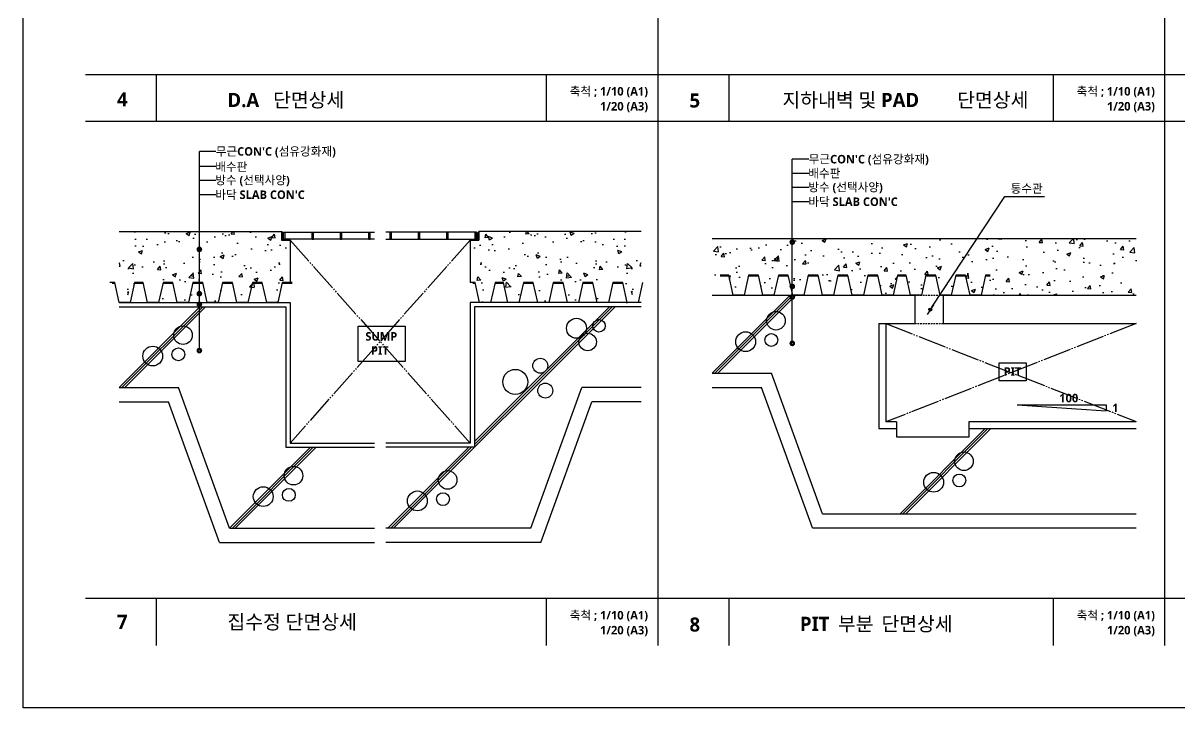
# Model space of a CAD drawing. Header units: millimetres. Extents: x -20 to 163856, y -20 to 163394.
# Drawn here: x -20 to 4056, y -20 to 2394 of the extents above; entities that cross this region are included whole.
import ezdxf
from ezdxf.enums import TextEntityAlignment as Align

# ---------------------------------------------------------------- set-up
doc = ezdxf.new("R2010")
doc.units = ezdxf.units.MM
doc.header["$LTSCALE"] = 5
doc.linetypes.add('DASHED2', pattern=[0.375, 0.25, -0.125])
doc.linetypes.add('PHANTOM', pattern=[25, 20, -1, 1, -1, 1, -1])
doc.layers.get('DEFPOINTS').update_dxf_attribs({"color": 181})
for name, color, linetype in [('A-ANNO-GRA1', 7, 'Continuous'), ('A-ANNO-TITL', 7, 'Continuous'), ('COL', 2, 'Continuous'), ('DIM', 4, 'Continuous'), ('FIN', 140, 'Continuous'), ('FP-TEXT', 3, 'Continuous'), ('HAT', 5, 'Continuous'), ('LEADER', 7, 'Continuous'), ('X', 9, 'Continuous'), ('그라운드', 7, 'Continuous'), ('배수판', 7, 'Continuous'), ('와이어메쉬', 6, 'Continuous'), ('지시선', 7, 'Continuous'), ('통수관', 1, 'Continuous'), ('트렌치', 9, 'Continuous')]:
    doc.layers.add(name, color=color, linetype=linetype)
doc.styles.add('SH_대대리576', font='NanumGothicBold.ttf')

# ---------------------------------------------------------------- blocks, each defined once
blk = doc.blocks.new('DIMDOT')
at = {"layer": 'DIM'}
blk.add_line((-2, 0), (2, 0), dxfattribs=at)
for radius in [0.5, 0.25]:
    blk.add_circle((0, 0), radius, dxfattribs=at)
blk = doc.blocks.new('배수판')
for p, q in [((17.3, 0), (0, 0)), ((32.8, -70), (17.3, 0)), ((87.3, 0), (71.8, -70)), ((117.3, 0), (87.3, 0)), ((132.8, -70), (117.3, 0)), ((187.3, 0), (171.8, -70)), ((222.3, 0), (187.3, 0)), ((327.3, 0), (292.3, 0)), ((342.8, -70), (327.3, 0)), ((8.6, -2), (17.7, -2)), ((186.8, -2), (222.7, -2)), ((237.8, -70), (222.3, 0)), ((292.3, 0), (276.8, -70)), ((291.8, -2), (327.7, -2)), ((397.3, 0), (381.8, -70)), ((396.8, -2), (432.7, -2)), ((432.3, 0), (397.3, 0)), ((447.8, -70), (432.3, 0)), ((502.3, 0), (486.8, -70)), ((501.8, -2), (537.7, -2)), ((537.3, 0), (502.3, 0)), ((552.8, -70), (537.3, 0)), ((607.3, 0), (591.8, -70)), ((71.8, -70), (32.8, -70)), ((171.8, -70), (132.8, -70)), ((276.8, -70), (237.8, -70)), ((381.8, -70), (342.8, -70)), ((486.8, -70), (447.8, -70)), ((591.8, -70), (552.8, -70))]:
    blk.add_line(p, q)
blk.add_lwpolyline([(86.8, -2), (117.7, -2)])

msp = doc.modelspace()

# ---------------------------------------------------------------- hatches: boundary and pattern name
at = {"layer": 'HAT'}
h = msp.add_hatch(dxfattribs=at)
h.set_pattern_fill('AR-CONC', color=256, scale=20, style=0)
h.set_pattern_definition([(50, (-504.46, -167.32), (143.452, -12.5504), [15, -165]), (355, (-504.46, -167.32), (-27.75, 150.438), [12, -132]), (100.4514, (-492.51, -168.37), (115.702, 137.888), [12.748, -140.228]), (46.184, (-504.46, -127.32), (213.448, -33.104), [22.5, -247.5]), (96.636, (-486.68, -130.08), (186.933, 194.824), [19.122, -210.343]), (351.184, (-504.46, -127.32), (186.932, 194.824), [18, -198]), (21, (-484.46, -137.32), (119.3814, -80.524), [15, -165]), (326, (-484.46, -137.32), (48.663, 145.03), [12, -132]), (71.4514, (-474.52, -144.03), (168.0445, 64.506), [12.748, -140.228]), (37.5, (-504.465, -167.32), (2.432, 66.5788), [0, -130.4, 0, -134, 0, -132.5]), (7.5, (-504.465, -167.32), (52.614, 78.8823), [0, -76.4, 0, -127.4, 0, -50.5]), (327.5, (-549.065, -167.32), (106.7645, -4.511), [0, -50, 0, -156, 0, -207]), (317.5, (-569.06, -167.32), (116.6372, 20.021), [0, -65, 0, -103.6, 0, -147])])
h.paths.add_polyline_path([(601, 1653.2, -0.401561), (595.1, 1659), (318.1, 1659), (318.1, 1479), (320.6, 1479), (330.6, 1479), (345.6, 1469), (350.6, 1409), (390.6, 1409), (395.6, 1469), (410.6, 1479), (420.6, 1479), (430.6, 1479), (445.6, 1469), (450.6, 1409), (490.6, 1409), (495.6, 1469), (510.6, 1479), (520.6, 1479), (530.6, 1479), (545.6, 1469), (550.6, 1409), (590.6, 1409), (595.6, 1469), (601, 1472.6), (601, 1527.7, -1), (601, 1539.7)])
h.paths.add_polyline_path([(920.6, 1629), (890.6, 1629), (890.6, 1659), (607, 1659, -0.401561), (601, 1653.2), (601, 1539.7, -1), (601, 1527.7), (601, 1472.6), (610.6, 1479), (620.6, 1479), (630.6, 1479), (645.6, 1469), (650.6, 1409), (690.6, 1409), (695.6, 1469), (710.6, 1479), (720.6, 1479), (730.6, 1479), (745.6, 1469), (750.6, 1409), (790.6, 1409), (795.6, 1469), (810.6, 1479), (820.6, 1479), (830.6, 1479), (845.6, 1469), (850.6, 1409), (890.6, 1409), (895.6, 1469), (910.6, 1479), (920.6, 1479)])
h = msp.add_hatch(dxfattribs=at)
h.set_pattern_fill('AR-CONC', color=256, scale=20, style=0)
h.set_pattern_definition([(130, (2980.71, -167.32), (-143.452, -12.5504), [15, -165]), (185, (2980.71, -167.32), (27.75, 150.438), [12, -132]), (79.5486, (2968.76, -168.37), (-115.702, 137.888), [12.748, -140.228]), (133.816, (2980.71, -127.32), (-213.448, -33.104), [22.5, -247.5]), (83.364, (2962.92, -130.08), (-186.933, 194.824), [19.122, -210.343]), (188.816, (2980.71, -127.32), (-186.932, 194.824), [18, -198]), (159, (2960.71, -137.32), (-119.3814, -80.524), [15, -165]), (214, (2960.71, -137.32), (-48.663, 145.03), [12, -132]), (108.5486, (2950.76, -144.03), (-168.0445, 64.506), [12.748, -140.228]), (142.5, (2980.71, -167.32), (-2.432, 66.5788), [0, -130.4, 0, -134, 0, -132.5]), (172.5, (2980.71, -167.32), (-52.614, 78.8823), [0, -76.4, 0, -127.4, 0, -50.5]), (212.5, (3025.31, -167.32), (-106.7645, -4.511), [0, -50, 0, -156, 0, -207]), (222.5, (3045.31, -167.32), (-116.6372, 20.021), [0, -65, 0, -103.6, 0, -147])])
h.paths.add_polyline_path([(1875.2, 1653.2, 0.401561), (1881.2, 1659), (2158.1, 1659), (2158.1, 1479), (2155.6, 1479), (2145.6, 1479), (2130.6, 1469), (2125.6, 1409), (2085.6, 1409), (2080.6, 1469), (2065.6, 1479), (2055.6, 1479), (2045.6, 1479), (2030.6, 1469), (2025.6, 1409), (1985.6, 1409), (1980.6, 1469), (1965.6, 1479), (1955.6, 1479), (1945.6, 1479), (1930.6, 1469), (1925.6, 1409), (1885.6, 1409), (1880.6, 1469), (1875.2, 1472.6), (1875.2, 1527.7, 1), (1875.2, 1539.7)])
h.paths.add_polyline_path([(1555.6, 1629), (1585.6, 1629), (1585.6, 1659), (1869.2, 1659, 0.401561), (1875.2, 1653.2), (1875.2, 1539.7, 1), (1875.2, 1527.7), (1875.2, 1472.6), (1865.6, 1479), (1855.6, 1479), (1845.6, 1479), (1830.6, 1469), (1825.6, 1409), (1785.6, 1409), (1780.6, 1469), (1765.6, 1479), (1755.6, 1479), (1745.6, 1479), (1730.6, 1469), (1725.6, 1409), (1685.6, 1409), (1680.6, 1469), (1665.6, 1479), (1655.6, 1479), (1645.6, 1479), (1630.6, 1469), (1625.6, 1409), (1585.6, 1409), (1580.6, 1469), (1565.6, 1479), (1555.6, 1479)])
h = msp.add_hatch(dxfattribs=at)
h.set_pattern_fill('AR-CONC', color=256, scale=20, style=0)
h.set_pattern_definition([(50, (5911.07, 5707.36), (143.452, -12.5504), [15, -165]), (355, (5911.07, 5707.36), (-27.7503, 150.4384), [12, -132]), (100.4514, (5923.03, 5706.31), (115.702, 137.888), [12.748, -140.2284]), (46.1842, (5911.07, 5747.36), (213.448, -33.104), [22.5, -247.5]), (96.6356, (5928.86, 5744.6), (186.9325, 194.8236), [19.122, -210.343]), (351.184, (5911.07, 5747.36), (186.932, 194.824), [18, -198]), (21, (5931.07, 5737.36), (119.3814, -80.5238), [15, -165]), (326, (5931.07, 5737.36), (48.663, 145.03), [12, -132]), (71.4514, (5941.02, 5730.65), (168.0445, 64.506), [12.748, -140.2284]), (37.5, (5911.075, 5707.36), (2.43197, 66.57877), [0, -130.4, 0, -134, 0, -132.5]), (7.5, (5911.075, 5707.36), (52.6139, 78.8823), [0, -76.4, 0, -127.4, 0, -50.5]), (327.5, (5866.475, 5707.36), (106.7645, -4.511), [0, -50, 0, -156, 0, -207]), (317.5, (5846.47, 5707.36), (116.6372, 20.021), [0, -65, 0, -103.6, 0, -147])])
h.paths.add_polyline_path([(3902.3, 1434.6), (3902.3, 1634.7), (2690.6, 1634.7), (2690.6, 1627.8, -1), (2690.6, 1615.8), (2690.6, 1471.5, -1), (2690.6, 1459.5), (2690.6, 1440.8), (2691.9, 1434.7), (2730.9, 1434.7), (2746.4, 1504.7), (2781.4, 1504.7), (2796.9, 1434.7), (2835.9, 1434.7), (2851.4, 1504.7), (2886.4, 1504.7), (2901.9, 1434.7), (2940.9, 1434.7), (2956.4, 1504.7), (2991.4, 1504.7), (3006.9, 1434.7), (3045.9, 1434.7), (3061.4, 1504.7), (3091.4, 1504.7), (3106.9, 1434.7), (3145.9, 1434.7), (3161.4, 1504.7), (3196.4, 1504.7), (3211.9, 1434.7), (3250.9, 1434.7), (3266.4, 1504.7), (3301.4, 1504.7), (3316.9, 1434.7), (3355.9, 1434.7), (3371.4, 1504.7), (3387.7, 1504.7), (3387.7, 1434.6)])
h.paths.add_polyline_path([(2407.7, 1634.7), (2407.7, 1434.7), (2420.9, 1434.7), (2436.4, 1504.7), (2466.4, 1504.7), (2481.9, 1434.7), (2520.9, 1434.7), (2536.4, 1504.7), (2571.4, 1504.7), (2586.9, 1434.7), (2625.9, 1434.7), (2641.4, 1504.7), (2676.4, 1504.7), (2684.8, 1467.1, -0.340884), (2690.6, 1471.5), (2690.6, 1615.8, -1), (2690.6, 1627.8), (2690.6, 1634.7)])

# ---------------------------------------------------------------- linework, layer by layer
at = {"layer": 'A-ANNO-GRA1'}
for p, q in [((2217.6, 316.6), (2217.6, 5740)), ((2217.6, 200), (2217.6, 5740)), ((4003.8, 200), (4003.8, 5740)), ((5850, 2211.7), (200, 2211.7)), ((450, 2046.7), (450, 2211.7)), ((1824.7, 2046.7), (1824.7, 2211.7)), ((2467.6, 2046.7), (2467.6, 2211.7)), ((3610.9, 2046.7), (3610.9, 2211.7)), ((5850, 2046.7), (200, 2046.7)), ((5850, 365), (200, 365)), ((450, 200), (450, 365)), ((1824.7, 200), (1824.7, 365)), ((2467.6, 200), (2467.6, 365)), ((3610.9, 200), (3610.9, 365))]:
    msp.add_line(p, q, dxfattribs=at)
msp.add_lwpolyline([(1160.2, 1325.9), (1326.1, 1325.9), (1326.1, 1200.9), (1160.2, 1200.9)], close=True, dxfattribs=at)
at = {"layer": 'A-ANNO-TITL', "color": 7, "const_width": 8}
for points in [[(2690.6, 1615.8, 1), (2690.6, 1627.8, 1)], [(601, 1590.1, 1), (601, 1602.1, 1)], [(601, 1433.8, 1), (601, 1445.8, 1)], [(601, 1396.5, 1), (601, 1408.5, 1)], [(2690.6, 1258.9, 1), (2690.6, 1270.9, 1)], [(601, 1233.2, 1), (601, 1245.2, 1)]]:
    msp.add_lwpolyline(points, format="xyb", close=True, dxfattribs=at)
at = {"layer": 'COL', "color": 2}
for p, q in [((2407.7, 1434.7), (3122.4, 1434.7)), ((3222.4, 1434.6), (3902.3, 1434.6)), ((318.1, 1394), (905.6, 1394)), ((905.6, 1394), (905.6, 898.5)), ((2158.1, 1394), (1570.6, 1394)), ((1570.6, 1394), (1570.6, 898.5)), ((2995.2, 1334.7), (2995.2, 964.3)), ((2995.2, 1334.7), (3122.4, 1334.7)), ((3222.4, 1334.7), (3902.3, 1334.7)), ((2407.7, 1159.7), (2616.7, 1159.7)), ((2797, 664.3), (2616.7, 1159.7)), ((318.1, 1109), (527.2, 1109)), ((707.5, 613.5), (527.2, 1109)), ((1768.8, 613.5), (1949.1, 1109)), ((2158.1, 1109), (1949.1, 1109)), ((2995.2, 964.3), (3058.3, 964.3)), ((3314.2, 964.3), (3902.3, 964.3)), ((905.6, 898.5), (1218.1, 898.5)), ((1570.6, 898.5), (1258.1, 898.5)), ((2797, 664.3), (3902.3, 664.3)), ((707.5, 613.5), (1218.1, 613.5)), ((1768.8, 613.5), (1258.1, 613.5))]:
    msp.add_line(p, q, dxfattribs=at)
at = {"layer": 'DEFPOINTS', "linetype": 'ByBlock', "ltscale": 10}
msp.add_lwpolyline([(-20, 5920), (8380, 5920), (8380, -20), (-20, -20)], close=True, dxfattribs=at)
at = {"layer": 'FIN'}
for p, q in [((2407.7, 1434.7), (3075.8, 1434.7)), ((318.1, 1409), (920.6, 1409)), ((920.6, 1409), (920.6, 913.5)), ((2158.1, 1409), (1555.6, 1409)), ((1555.6, 1409), (1555.6, 913.5)), ((3020.2, 1334.7), (3020.2, 988)), ((3058.3, 988), (3020.2, 988)), ((3314.2, 989.3), (3902.3, 989.3)), ((920.6, 913.5), (1218.1, 913.5)), ((1555.6, 913.5), (1258.1, 913.5))]:
    msp.add_line(p, q, dxfattribs=at)
at = {"layer": 'HAT'}
for p, q in [((2407.7, 1159.7), (2682.7, 1434.7)), ((2417.7, 1159.7), (2692.7, 1434.7)), ((2427.7, 1159.7), (2702.7, 1434.7)), ((318.1, 1109), (603.1, 1394)), ((328.1, 1109), (613.1, 1394)), ((338.1, 1109), (623.1, 1394)), ((1285.6, 613.5), (2066, 1394)), ((1570.6, 918.5), (2046, 1394)), ((1570.6, 908.5), (2056, 1394)), ((3058.3, 988), (3058.3, 935)), ((3314.2, 935), (3314.2, 989.3)), ((3070.1, 664.3), (3370.1, 964.3)), ((3080.1, 664.3), (3380.1, 964.3)), ((3090.1, 664.3), (3390.1, 964.3)), ((707.5, 613.5), (992.5, 898.5)), ((717.5, 613.5), (1002.5, 898.5)), ((727.5, 613.5), (1012.5, 898.5)), ((1265.6, 613.5), (1550.6, 898.5)), ((1275.6, 613.5), (1560.6, 898.5)), ((3058.3, 935), (3314.2, 935))]:
    msp.add_line(p, q, dxfattribs=at)
at = {"layer": 'HAT', "linetype": 'DASHED2', "ltscale": 5}
for p, q in [((3122.4, 1434.7), (3222.4, 1434.6)), ((3122.4, 1334.7), (3222.4, 1334.7))]:
    msp.add_line(p, q, dxfattribs=at)
at = {"layer": 'HAT'}
for centre, radius in [((1930, 1318), 35.2), ((2009.1, 1326.8), 22), ((2633, 1344.6), 32.8), ((543.4, 1293.8), 32.8), ((2526.2, 1270.8), 34.9), ((1969.5, 1269.7), 30.8), ((2616.5, 1276.9), 22.6), ((436.7, 1220), 34.9), ((527, 1226.1), 22.6), ((1802.4, 1186.2), 26.4), ((1714.4, 1129.1), 44), ((1820, 1098.3), 26.4), ((3295.4, 849.2), 32.8), ((932.8, 798.4), 32.8), ((1475.9, 783.4), 32.8), ((3188.7, 775.3), 34.9), ((3279, 781.5), 22.6), ((826.1, 724.6), 34.9), ((916.4, 730.7), 22.6), ((1369.2, 709.6), 34.9), ((1459.5, 715.7), 22.6)]:
    msp.add_circle(centre, radius, dxfattribs=at)
at = {"layer": 'LEADER', "color": 7}
for p, q in [((601, 1239.2), (601, 1941.4)), ((2690.6, 1264.9), (2690.6, 1914.1)), ((2748.3, 1764.1), (2690.6, 1764.1))]:
    msp.add_line(p, q, dxfattribs=at)
at = {"layer": 'LEADER'}
for p, q in [((658.8, 1941.4), (601, 1941.4)), ((658.8, 1888.4), (601, 1888.4)), ((2748.3, 1914.1), (2690.6, 1914.1)), ((658.8, 1838.4), (601, 1838.4)), ((2748.3, 1864.1), (2690.6, 1864.1)), ((2748.3, 1814.1), (2690.6, 1814.1)), ((658.8, 1788.4), (601, 1788.4)), ((3419.3, 1195.7), (3514.6, 1195.7)), ((3419.3, 1132.7), (3419.3, 1195.7)), ((3514.6, 1195.7), (3514.6, 1132.7)), ((3514.6, 1132.7), (3419.3, 1132.7)), ((3482.7, 1047.6), (3796.8, 1047.6)), ((3482.7, 1047.6), (3796.8, 1027.4)), ((3796.8, 1047.6), (3796.8, 1027.4))]:
    msp.add_line(p, q, dxfattribs=at)
at = {"layer": 'LEADER', "color": 1}
msp.add_lwpolyline([(3182.4, 1392.1), (3440.1, 1782.6), (3579.2, 1782.6)], dxfattribs=at)
at = {"layer": 'X', "linetype": 'PHANTOM'}
for p, q in [((1555.6, 1629), (920.6, 913.5)), ((920.6, 1629), (1555.6, 913.5)), ((3020.2, 1334.7), (3902.3, 989.3)), ((3902.3, 1334.7), (3020.2, 988))]:
    msp.add_line(p, q, dxfattribs=at)
at = {"layer": '그라운드'}
for p, q in [((318.1, 1659), (890.6, 1659)), ((898.1, 1657), (903.1, 1657)), ((898.1, 1632), (898.1, 1657)), ((898.1, 1632), (903.1, 1632)), ((903.1, 1632), (903.1, 1657)), ((998.1, 1657), (1003.1, 1657)), ((998.1, 1632), (998.1, 1657)), ((998.1, 1632), (1003.1, 1632)), ((1003.1, 1632), (1003.1, 1657)), ((1098.1, 1632), (1098.1, 1657)), ((1098.1, 1657), (1103.1, 1657)), ((1098.1, 1632), (1103.1, 1632)), ((1103.1, 1632), (1103.1, 1657)), ((1198.1, 1657), (1203.1, 1657)), ((1198.1, 1632), (1198.1, 1657)), ((1198.1, 1632), (1203.1, 1632)), ((1203.1, 1632), (1203.1, 1657)), ((1278.1, 1657), (1273.1, 1657)), ((1273.1, 1632), (1273.1, 1657)), ((1278.1, 1632), (1273.1, 1632)), ((1278.1, 1632), (1278.1, 1657)), ((1373.1, 1632), (1373.1, 1657)), ((1378.1, 1657), (1373.1, 1657)), ((1378.1, 1632), (1373.1, 1632)), ((1378.1, 1632), (1378.1, 1657)), ((1478.1, 1657), (1473.1, 1657)), ((1473.1, 1632), (1473.1, 1657)), ((1478.1, 1632), (1473.1, 1632)), ((1478.1, 1632), (1478.1, 1657)), ((1578.1, 1657), (1573.1, 1657)), ((1573.1, 1632), (1573.1, 1657)), ((1578.1, 1632), (1573.1, 1632)), ((1578.1, 1632), (1578.1, 1657)), ((2158.1, 1659), (1585.6, 1659)), ((2407.7, 1634.7), (3902.3, 1634.7)), ((2407.7, 1109.7), (2581.7, 1109.7)), ((2762, 614.3), (2581.7, 1109.7)), ((318.1, 1059), (492.2, 1059)), ((672.5, 563.5), (492.2, 1059)), ((1803.8, 563.5), (1984.1, 1059)), ((2158.1, 1059), (1984.1, 1059)), ((2762, 614.3), (3902.3, 614.3)), ((672.5, 563.5), (1218.1, 563.5)), ((1803.8, 563.5), (1258.1, 563.5))]:
    msp.add_line(p, q, dxfattribs=at)
at = {"layer": '배수판'}
for p, q in [((892.5, 1477), (927.9, 1477)), ((927.9, 1479), (892.9, 1479)), ((2466.4, 1504.7), (2436.4, 1504.7)), ((2481.9, 1434.7), (2466.4, 1504.7)), ((2536.4, 1504.7), (2520.9, 1434.7)), ((2536, 1502.7), (2571.9, 1502.7)), ((2571.4, 1504.7), (2536.4, 1504.7)), ((2586.9, 1434.7), (2571.4, 1504.7)), ((2641.4, 1504.7), (2625.9, 1434.7)), ((2641, 1502.7), (2676.9, 1502.7)), ((2676.4, 1504.7), (2641.4, 1504.7)), ((2691.9, 1434.7), (2676.4, 1504.7)), ((2746.4, 1504.7), (2730.9, 1434.7)), ((2746, 1502.7), (2781.9, 1502.7)), ((2781.4, 1504.7), (2746.4, 1504.7)), ((2796.9, 1434.7), (2781.4, 1504.7)), ((2851.4, 1504.7), (2835.9, 1434.7)), ((2851, 1502.7), (2886.9, 1502.7)), ((2886.4, 1504.7), (2851.4, 1504.7)), ((2901.9, 1434.7), (2886.4, 1504.7)), ((2956.4, 1504.7), (2940.9, 1434.7)), ((2956, 1502.7), (2991.9, 1502.7)), ((2991.4, 1504.7), (2956.4, 1504.7)), ((2991.4, 1504.7), (2974.2, 1504.7)), ((2982.8, 1502.7), (2991.9, 1502.7)), ((3006.9, 1434.7), (2991.4, 1504.7)), ((3061.4, 1504.7), (3045.9, 1434.7)), ((3091.4, 1504.7), (3061.4, 1504.7)), ((3106.9, 1434.7), (3091.4, 1504.7)), ((3161.4, 1504.7), (3145.9, 1434.7)), ((3161, 1502.7), (3196.9, 1502.7)), ((3196.4, 1504.7), (3161.4, 1504.7)), ((3211.9, 1434.7), (3196.4, 1504.7)), ((3266.4, 1504.7), (3250.9, 1434.7)), ((3266, 1502.7), (3301.9, 1502.7)), ((3301.4, 1504.7), (3266.4, 1504.7)), ((3316.9, 1434.7), (3301.4, 1504.7)), ((3371.4, 1504.7), (3355.9, 1434.7)), ((3371, 1502.7), (3387.7, 1502.7)), ((3387.7, 1504.7), (3371.4, 1504.7)), ((2520.9, 1434.7), (2481.9, 1434.7)), ((2625.9, 1434.7), (2586.9, 1434.7)), ((2730.9, 1434.7), (2691.9, 1434.7)), ((2835.9, 1434.7), (2796.9, 1434.7)), ((2940.9, 1434.7), (2901.9, 1434.7)), ((3045.9, 1434.7), (3006.9, 1434.7)), ((3145.9, 1434.7), (3106.9, 1434.7)), ((3250.9, 1434.7), (3211.9, 1434.7)), ((3355.9, 1434.7), (3316.9, 1434.7))]:
    msp.add_line(p, q, dxfattribs=at)
for points in [[(2436, 1502.7), (2466.9, 1502.7)], [(3061, 1502.7), (3091.9, 1502.7)]]:
    msp.add_lwpolyline(points, dxfattribs=at)
at = {"layer": '배수판', "const_width": 8}
for points in [[(2690.6, 1459.5, 1), (2690.6, 1471.5, 1)], [(2690.6, 1422.3, 1), (2690.6, 1434.3, 1)]]:
    msp.add_lwpolyline(points, format="xyb", close=True, dxfattribs=at)
at = {"layer": '와이어메쉬'}
for p, q in [((903.1, 1657), (1218.1, 1657)), ((1218.1, 1632), (903.1, 1632)), ((1573.1, 1657), (1258.1, 1657)), ((1258.1, 1632), (1573.1, 1632))]:
    msp.add_line(p, q, dxfattribs=at)
at = {"layer": '통수관'}
for p, q in [((3122.4, 1434.7), (3122.4, 1334.7)), ((3222.4, 1434.7), (3222.4, 1334.7))]:
    msp.add_line(p, q, dxfattribs=at)
at = {"layer": '트렌치'}
for p, q in [((890.6, 1659), (890.6, 1629)), ((1585.6, 1659), (1585.6, 1629)), ((920.6, 1629), (890.6, 1629)), ((920.6, 1629), (920.6, 1479)), ((1555.6, 1629), (1555.6, 1479)), ((1555.6, 1629), (1585.6, 1629))]:
    msp.add_line(p, q, dxfattribs=at)
for points in [[(890.6, 1659), (890.6, 1629), (920.6, 1629, 0.18794)], [(920.6, 1629, 0.18794), (917.6, 1632), (893.6, 1632), (893.6, 1656, 0.147846), (891.4, 1658.5)], [(1585.6, 1659), (1585.6, 1629), (1555.6, 1629, -0.18794)], [(1555.6, 1629, -0.18794), (1558.6, 1632), (1582.6, 1632), (1582.6, 1656, -0.147846), (1584.8, 1658.5)]]:
    msp.add_lwpolyline(points, format="xyb", dxfattribs=at)

# ---------------------------------------------------------------- block references
at = {"layer": '배수판'}
for p in [(285.6, 1479), (1555.6, 1479)]:
    msp.add_blockref('배수판', p, dxfattribs=at)
at = {"layer": '지시선', "color": 1, "xscale": 10.00000000000288, "yscale": 10.00000000000288, "zscale": 10.00000000000288, "rotation": 236.5797955912193}
msp.add_blockref('DIMDOT', (3176.9, 1383.7), dxfattribs=at)

# ---------------------------------------------------------------- texts
at = {"layer": 'A-ANNO-TITL', "style": 'SH_대대리576'}
for s, p in [('축척 ; 1/10 (A1)', (2182.1, 2168.3)), ('축척 ; 1/10 (A1)', (3968.4, 2168.3)), ('1/20 (A3)', (2182.2, 2115.6)), ('1/20 (A3)', (3968.5, 2115.6)), ('축척 ; 1/10 (A1)', (2182.1, 321.6)), ('축척 ; 1/10 (A1)', (3968.4, 321.6)), ('1/20 (A3)', (2182.2, 268.9)), ('1/20 (A3)', (3968.5, 268.9))]:
    msp.add_text(s, height=30, dxfattribs=at).set_placement(p, align=Align.TOP_RIGHT)
for s, height, p in [('4', 50, (310.5, 2100.1)), ('D.A ', 50, (700, 2097.7)), ('단면상세', 50, (860.8, 2097.7)), ('5', 50, (2328.4, 2096.2)), ('지하내벽 및 PAD', 50, (2655.8, 2097.7)), ('단면상세', 50, (3271.5, 2097.7)), ('통수관', 30, (3460.1, 1795.4)), ('SUMP', 30, (1185.9, 1274.5)), ('PIT', 30, (1205.9, 1224.5)), ('PIT', 30, (3435.3, 1150.6)), ('7', 50, (310.5, 258.1)), ('집수정 단면상세', 50, (700, 257.6)), ('8', 50, (2328.4, 248.7)), ('PIT', 50, (2717.6, 251.1)), ('부분', 50, (2851.3, 251.1)), ('단면상세', 50, (3004.6, 251.1))]:
    msp.add_text(s, height=height, dxfattribs=at).set_placement(p)
for s, p in [("무근CON'C (섬유강화재)", (658.8, 1941.4)), ("무근CON'C (섬유강화재)", (2748.3, 1914.1)), ('배수판', (657.1, 1887.2)), ('배수판', (2746.9, 1864.2)), ('방수 (선택사양)', (657.1, 1840.2)), ("바닥 SLAB CON'C", (657.1, 1788.8)), ('방수 (선택사양)', (2746.9, 1815.5)), ("바닥 SLAB CON'C", (2746.9, 1764.1))]:
    msp.add_text(s, height=30, dxfattribs=at).set_placement(p, align=Align.MIDDLE_LEFT)
at = {"layer": 'FP-TEXT', "style": 'SH_대대리576'}
for s, p in [('100', (3631.3, 1057)), ('1', (3817.8, 1022.4))]:
    msp.add_text(s, height=30, dxfattribs=at).set_placement(p)

doc.saveas('drawing.dxf')
